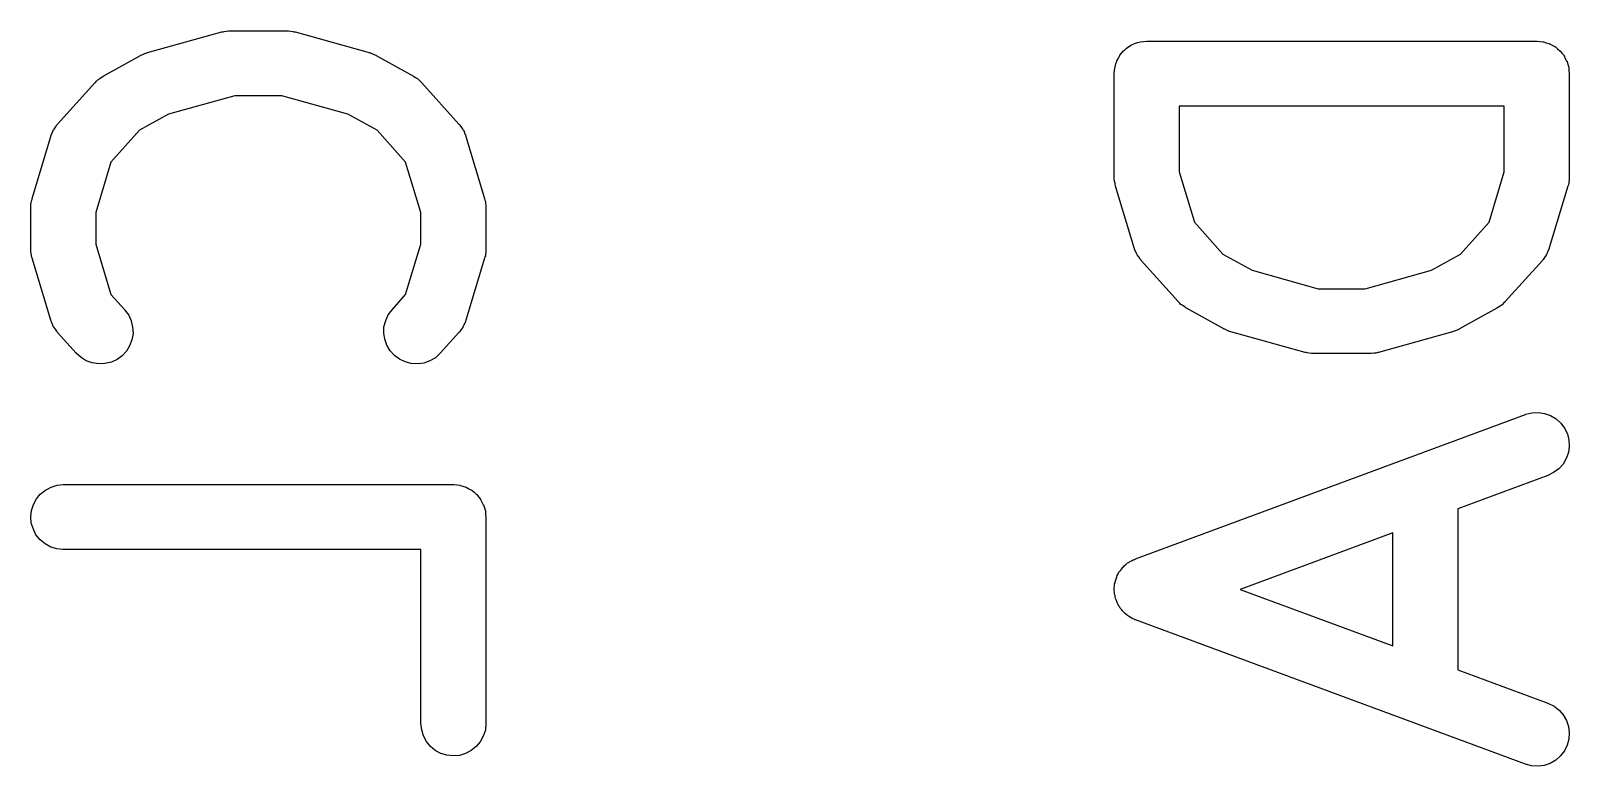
# Model space of a CAD drawing. Extents: x 130.5 to 170.5, y -130.2 to -95.9.
# Drawn here: x 158.432 to 161.982, y -99.658 to -97.961 of the extents above; entities that cross this region are included whole.
import ezdxf

# ---------------------------------------------------------------- set-up
doc = ezdxf.new("R2010")
doc.units = 0
doc.layers.add('BLACK', color=7, linetype='CONTINUOUS')

msp = doc.modelspace()

# ---------------------------------------------------------------- linework, layer by layer
at = {"layer": 'BLACK', "linetype": 'CONTINUOUS'}
for p, q in [((158.701, -98.0111), (158.873, -97.9634)), ((158.873, -97.9634), (158.874, -97.9632)), ((158.874, -97.9632), (158.876, -97.9628)), ((158.876, -97.9628), (158.878, -97.9621)), ((158.878, -97.9621), (158.883, -97.9617)), ((158.883, -97.9617), (158.888, -97.9609)), ((158.888, -97.9609), (158.891, -97.9609)), ((158.891, -97.9609), (158.893, -97.9607)), ((158.893, -97.9607), (159.021, -97.9607)), ((159.021, -97.9607), (159.022, -97.9607)), ((159.022, -97.9607), (159.025, -97.961)), ((159.025, -97.961), (159.027, -97.9609)), ((159.027, -97.9609), (159.032, -97.9618)), ((159.032, -97.9618), (159.037, -97.9624)), ((159.037, -97.9624), (159.039, -97.9631)), ((159.039, -97.9631), (159.042, -97.9634)), ((159.042, -97.9634), (159.213, -98.0111)), ((158.688, -98.0163), (158.694, -98.0141)), ((158.694, -98.0141), (158.699, -98.0116)), ((158.699, -98.0116), (158.7, -98.0114)), ((158.7, -98.0114), (158.701, -98.0111)), ((159.213, -98.0111), (159.214, -98.0114)), ((159.214, -98.0114), (159.215, -98.0117)), ((159.215, -98.0117), (159.216, -98.0119)), ((159.216, -98.0119), (159.222, -98.0145)), ((159.222, -98.0145), (159.228, -98.0168)), ((160.945, -98.0172), (160.95, -98.0117)), ((160.95, -98.0117), (160.954, -98.0063)), ((160.954, -98.0061), (160.955, -98.0059)), ((160.954, -98.0063), (160.954, -98.0061)), ((160.955, -98.0059), (160.96, -98.0015)), ((160.96, -98.0015), (160.966, -97.9971)), ((160.966, -97.9968), (160.972, -97.9935)), ((160.966, -97.9969), (160.966, -97.9968)), ((160.966, -97.9971), (160.966, -97.9969)), ((160.972, -97.9935), (160.979, -97.9902)), ((160.979, -97.99), (160.986, -97.988)), ((160.979, -97.9901), (160.979, -97.99)), ((160.979, -97.9902), (160.979, -97.9901)), ((160.986, -97.988), (160.993, -97.986)), ((160.993, -97.9859), (161, -97.9852)), ((160.993, -97.986), (160.993, -97.9859)), ((160.993, -97.9859), (160.993, -97.9859)), ((161, -97.9852), (161.007, -97.9845)), ((161.007, -97.9845), (161.907, -97.9845)), ((161.907, -97.9845), (161.908, -97.9845)), ((161.908, -97.9845), (161.908, -97.9845)), ((161.908, -97.9845), (161.908, -97.9845)), ((161.908, -97.9845), (161.908, -97.9845)), ((161.908, -97.9845), (161.915, -97.9853)), ((161.915, -97.9853), (161.922, -97.9861)), ((161.922, -97.9861), (161.922, -97.9861)), ((161.922, -97.9861), (161.923, -97.9862)), ((161.923, -97.9862), (161.929, -97.9883)), ((161.929, -97.9883), (161.936, -97.9904)), ((161.936, -97.9904), (161.936, -97.9905)), ((161.936, -97.9905), (161.937, -97.9906)), ((161.937, -97.9906), (161.943, -97.994)), ((161.943, -97.994), (161.949, -97.9973)), ((161.949, -97.9973), (161.949, -97.9975)), ((161.949, -97.9975), (161.95, -97.9976)), ((161.95, -97.9976), (161.955, -98.0022)), ((161.955, -98.0022), (161.96, -98.0067)), ((161.96, -98.0067), (161.961, -98.0069)), ((161.961, -98.0069), (161.961, -98.007)), ((161.961, -98.007), (161.965, -98.0125)), ((161.965, -98.0125), (161.97, -98.018)), ((158.599, -98.0654), (158.685, -98.0178)), ((158.685, -98.0178), (158.686, -98.0173)), ((158.686, -98.0173), (158.687, -98.0169)), ((158.687, -98.0169), (158.688, -98.0163)), ((159.228, -98.0168), (159.228, -98.0174)), ((159.228, -98.0174), (159.229, -98.0178)), ((159.229, -98.0178), (159.315, -98.0654)), ((160.933, -98.0514), (160.934, -98.0444)), ((160.934, -98.0439), (160.936, -98.0372)), ((160.934, -98.0442), (160.934, -98.0439)), ((160.934, -98.0444), (160.934, -98.0442)), ((160.936, -98.0372), (160.938, -98.0305)), ((160.938, -98.03), (160.942, -98.0238)), ((160.938, -98.0302), (160.938, -98.03)), ((160.938, -98.0305), (160.938, -98.0302)), ((160.942, -98.0238), (160.945, -98.0176)), ((160.945, -98.0174), (160.945, -98.0172)), ((160.945, -98.0176), (160.945, -98.0174)), ((161.97, -98.018), (161.97, -98.0183)), ((161.97, -98.0183), (161.97, -98.0185)), ((161.97, -98.0185), (161.973, -98.0247)), ((161.973, -98.0247), (161.976, -98.0309)), ((161.976, -98.0309), (161.977, -98.0312)), ((161.977, -98.0312), (161.977, -98.0314)), ((161.977, -98.0314), (161.979, -98.0382)), ((161.979, -98.0382), (161.981, -98.045)), ((161.981, -98.045), (161.981, -98.0452)), ((161.981, -98.0452), (161.981, -98.0455)), ((161.981, -98.0455), (161.981, -98.0525)), ((158.494, -98.176), (158.58, -98.0808)), ((158.58, -98.0808), (158.581, -98.08)), ((158.581, -98.08), (158.584, -98.077)), ((158.584, -98.077), (158.587, -98.0737)), ((158.587, -98.0737), (158.59, -98.0721)), ((158.59, -98.0721), (158.592, -98.0703)), ((158.592, -98.0703), (158.596, -98.068)), ((158.596, -98.068), (158.599, -98.0654)), ((159.315, -98.0654), (159.316, -98.0659)), ((159.316, -98.0659), (159.32, -98.0685)), ((159.32, -98.0685), (159.324, -98.0709)), ((159.324, -98.0709), (159.326, -98.0728)), ((159.326, -98.0728), (159.328, -98.0744)), ((159.328, -98.0744), (159.331, -98.0777)), ((159.331, -98.0777), (159.334, -98.0808)), ((159.334, -98.0808), (159.42, -98.176)), ((160.932, -98.0585), (160.933, -98.0514)), ((160.932, -98.059), (160.932, -98.0585)), ((160.932, -98.0595), (160.932, -98.059)), ((160.932, -98.059), (160.932, -98.059)), ((160.932, -98.059), (160.932, -98.059)), ((160.932, -98.2976), (160.932, -98.0595)), ((161.981, -98.0525), (161.982, -98.0595)), ((161.982, -98.0595), (161.982, -98.2976)), ((158.903, -98.1107), (158.75, -98.1532)), ((159.011, -98.1107), (158.903, -98.1107)), ((159.164, -98.1532), (159.011, -98.1107)), ((158.75, -98.1532), (158.683, -98.1904)), ((159.231, -98.1904), (159.164, -98.1532)), ((161.082, -98.1345), (161.082, -98.2866)), ((161.832, -98.1345), (161.082, -98.1345)), ((161.832, -98.2866), (161.832, -98.1345)), ((158.482, -98.1956), (158.484, -98.1902)), ((158.484, -98.1902), (158.485, -98.189)), ((158.485, -98.189), (158.486, -98.1878)), ((158.486, -98.1878), (158.489, -98.183)), ((158.489, -98.183), (158.492, -98.1781)), ((158.492, -98.1781), (158.493, -98.1771)), ((158.493, -98.1771), (158.494, -98.176)), ((158.683, -98.1904), (158.617, -98.2639)), ((159.297, -98.2639), (159.231, -98.1904)), ((159.42, -98.176), (159.421, -98.1768)), ((159.421, -98.1768), (159.422, -98.1779)), ((159.422, -98.1779), (159.422, -98.1789)), ((159.422, -98.1789), (159.426, -98.1839)), ((159.426, -98.1839), (159.429, -98.1887)), ((159.429, -98.1887), (159.43, -98.19)), ((159.43, -98.19), (159.431, -98.1911)), ((159.431, -98.1911), (159.433, -98.1966)), ((158.435, -98.3475), (158.478, -98.2046)), ((158.478, -98.2036), (158.479, -98.2024)), ((158.478, -98.2046), (158.478, -98.2036)), ((158.479, -98.201), (158.482, -98.1956)), ((158.479, -98.2024), (158.479, -98.201)), ((159.433, -98.1966), (159.435, -98.202)), ((159.435, -98.202), (159.436, -98.2034)), ((159.436, -98.2034), (159.436, -98.2046)), ((159.436, -98.2046), (159.479, -98.3475)), ((158.617, -98.2639), (158.582, -98.3801)), ((159.332, -98.3801), (159.297, -98.2639)), ((160.932, -98.3007), (160.932, -98.2976)), ((161.082, -98.2866), (161.117, -98.4028)), ((161.797, -98.4028), (161.832, -98.2866)), ((161.982, -98.2976), (161.982, -98.2987)), ((161.982, -98.2987), (161.982, -98.3017)), ((160.932, -98.3038), (160.932, -98.3007)), ((160.933, -98.3079), (160.932, -98.3038)), ((160.934, -98.3122), (160.933, -98.3079)), ((160.934, -98.3151), (160.934, -98.3122)), ((160.935, -98.3182), (160.934, -98.3151)), ((160.935, -98.3192), (160.935, -98.3182)), ((160.978, -98.462), (160.935, -98.3192)), ((161.979, -98.3192), (161.936, -98.462)), ((161.98, -98.3161), (161.979, -98.3192)), ((161.981, -98.3132), (161.98, -98.3161)), ((161.982, -98.3048), (161.981, -98.309)), ((161.981, -98.309), (161.981, -98.3132)), ((161.982, -98.3017), (161.982, -98.3048)), ((158.432, -98.3619), (158.433, -98.3577)), ((158.432, -98.3649), (158.432, -98.3619)), ((158.432, -98.368), (158.432, -98.3649)), ((158.432, -98.369), (158.432, -98.368)), ((158.432, -98.4643), (158.432, -98.369)), ((158.433, -98.3577), (158.434, -98.3535)), ((158.434, -98.3535), (158.435, -98.3505)), ((158.435, -98.3505), (158.435, -98.3475)), ((159.479, -98.3475), (159.479, -98.3485)), ((159.479, -98.3485), (159.48, -98.3515)), ((159.48, -98.3515), (159.481, -98.3545)), ((159.481, -98.3545), (159.481, -98.3587)), ((159.481, -98.3587), (159.482, -98.3629)), ((159.482, -98.3629), (159.482, -98.366)), ((159.482, -98.366), (159.482, -98.369)), ((159.482, -98.369), (159.482, -98.4643)), ((158.582, -98.3801), (158.582, -98.4533)), ((159.332, -98.4533), (159.332, -98.3801)), ((161.117, -98.4028), (161.183, -98.4762)), ((161.731, -98.4762), (161.797, -98.4028)), ((158.432, -98.4673), (158.432, -98.4643)), ((158.432, -98.4704), (158.432, -98.4673)), ((158.433, -98.4746), (158.432, -98.4704)), ((158.434, -98.4789), (158.433, -98.4746)), ((158.582, -98.4533), (158.617, -98.5695)), ((159.297, -98.5695), (159.332, -98.4533)), ((159.482, -98.4715), (159.481, -98.4757)), ((159.481, -98.4757), (159.481, -98.4799)), ((159.482, -98.4643), (159.482, -98.4653)), ((159.482, -98.4653), (159.482, -98.4684)), ((159.482, -98.4684), (159.482, -98.4715)), ((160.979, -98.4633), (160.978, -98.462)), ((160.979, -98.4646), (160.979, -98.4633)), ((160.981, -98.4701), (160.979, -98.4646)), ((160.984, -98.4756), (160.981, -98.4701)), ((160.984, -98.4767), (160.984, -98.4756)), ((160.985, -98.478), (160.984, -98.4767)), ((161.183, -98.4762), (161.25, -98.5134)), ((161.664, -98.5134), (161.731, -98.4762)), ((161.93, -98.4765), (161.929, -98.4776)), ((161.932, -98.471), (161.93, -98.4765)), ((161.935, -98.4656), (161.932, -98.471)), ((161.936, -98.463), (161.935, -98.4643)), ((161.935, -98.4643), (161.935, -98.4656)), ((161.936, -98.462), (161.936, -98.463)), ((158.434, -98.4818), (158.434, -98.4789)), ((158.435, -98.4848), (158.434, -98.4818)), ((158.435, -98.4858), (158.435, -98.4848)), ((158.478, -98.6287), (158.435, -98.4858)), ((159.479, -98.4858), (159.436, -98.6287)), ((159.48, -98.4828), (159.479, -98.4858)), ((159.481, -98.4799), (159.48, -98.4828)), ((160.989, -98.4828), (160.985, -98.478)), ((160.992, -98.4878), (160.989, -98.4828)), ((160.993, -98.4888), (160.992, -98.4878)), ((160.994, -98.4899), (160.993, -98.4888)), ((160.994, -98.4906), (160.994, -98.4899)), ((161.08, -98.5859), (160.994, -98.4906)), ((161.92, -98.4906), (161.834, -98.5859)), ((161.921, -98.4895), (161.92, -98.4906)), ((161.922, -98.4886), (161.921, -98.4895)), ((161.925, -98.4837), (161.922, -98.4886)), ((161.929, -98.4789), (161.925, -98.4837)), ((161.929, -98.4776), (161.929, -98.4789)), ((161.25, -98.5134), (161.403, -98.556)), ((161.511, -98.556), (161.664, -98.5134)), ((158.617, -98.5695), (158.649, -98.6046)), ((159.266, -98.6046), (159.297, -98.5695)), ((161.403, -98.556), (161.511, -98.556)), ((158.649, -98.6046), (158.649, -98.6054)), ((158.649, -98.6054), (158.658, -98.6173)), ((158.658, -98.6173), (158.664, -98.6306)), ((159.251, -98.6296), (159.257, -98.6164)), ((159.257, -98.6164), (159.266, -98.6046)), ((161.083, -98.589), (161.08, -98.5859)), ((161.086, -98.5923), (161.083, -98.589)), ((161.089, -98.5939), (161.086, -98.5923)), ((161.091, -98.5958), (161.089, -98.5939)), ((161.095, -98.5981), (161.091, -98.5958)), ((161.098, -98.6008), (161.095, -98.5981)), ((161.099, -98.6013), (161.098, -98.6008)), ((161.185, -98.6489), (161.099, -98.6013)), ((161.815, -98.6013), (161.729, -98.6489)), ((161.819, -98.5987), (161.815, -98.6013)), ((161.823, -98.5964), (161.819, -98.5987)), ((161.825, -98.5945), (161.823, -98.5964)), ((161.827, -98.593), (161.825, -98.5945)), ((161.83, -98.5897), (161.827, -98.593)), ((161.834, -98.5867), (161.83, -98.5897)), ((161.834, -98.5859), (161.834, -98.5867)), ((158.479, -98.63), (158.478, -98.6287)), ((158.479, -98.6313), (158.479, -98.63)), ((158.481, -98.6367), (158.479, -98.6313)), ((158.484, -98.6422), (158.481, -98.6367)), ((158.484, -98.6434), (158.484, -98.6422)), ((158.485, -98.6446), (158.484, -98.6434)), ((158.489, -98.6495), (158.485, -98.6446)), ((158.492, -98.6544), (158.489, -98.6495)), ((158.493, -98.6554), (158.492, -98.6544)), ((158.664, -98.6306), (158.667, -98.6449)), ((158.667, -98.6449), (158.668, -98.6595)), ((159.247, -98.6438), (159.251, -98.6296)), ((159.247, -98.6584), (159.247, -98.6438)), ((159.425, -98.6503), (159.422, -98.6552)), ((159.429, -98.6455), (159.425, -98.6503)), ((159.43, -98.6432), (159.429, -98.6443)), ((159.429, -98.6443), (159.429, -98.6455)), ((159.432, -98.6377), (159.43, -98.6432)), ((159.435, -98.6323), (159.432, -98.6377)), ((159.436, -98.6297), (159.435, -98.631)), ((159.435, -98.631), (159.435, -98.6323)), ((159.436, -98.6287), (159.436, -98.6297)), ((161.186, -98.6493), (161.185, -98.6489)), ((161.187, -98.6498), (161.186, -98.6493)), ((161.193, -98.6522), (161.187, -98.6498)), ((161.198, -98.6547), (161.193, -98.6522)), ((161.721, -98.6526), (161.715, -98.655)), ((161.727, -98.6503), (161.721, -98.6526)), ((161.728, -98.6494), (161.727, -98.6498)), ((161.727, -98.6498), (161.727, -98.6503)), ((161.729, -98.6489), (161.728, -98.6494)), ((158.494, -98.6565), (158.493, -98.6554)), ((158.494, -98.6573), (158.494, -98.6565)), ((158.537, -98.7049), (158.494, -98.6573)), ((158.66, -98.6877), (158.653, -98.7001)), ((158.665, -98.6739), (158.66, -98.6877)), ((158.668, -98.6595), (158.665, -98.6739)), ((159.249, -98.6729), (159.247, -98.6584)), ((159.254, -98.6867), (159.249, -98.6729)), ((159.261, -98.6993), (159.254, -98.6867)), ((159.42, -98.6573), (159.377, -98.7049)), ((159.421, -98.6562), (159.42, -98.6573)), ((159.422, -98.6552), (159.421, -98.6562)), ((161.199, -98.6549), (161.198, -98.6547)), ((161.2, -98.6553), (161.199, -98.6549)), ((161.201, -98.6556), (161.2, -98.6553)), ((161.373, -98.7032), (161.201, -98.6556)), ((161.713, -98.6556), (161.542, -98.7032)), ((161.714, -98.6552), (161.713, -98.6556)), ((161.715, -98.655), (161.714, -98.6552)), ((158.548, -98.7148), (158.537, -98.7049)), ((158.56, -98.7224), (158.548, -98.7148)), ((158.574, -98.7274), (158.56, -98.7224)), ((158.631, -98.7195), (158.618, -98.7256)), ((158.643, -98.7109), (158.631, -98.7195)), ((158.653, -98.7001), (158.643, -98.7109)), ((159.271, -98.7102), (159.261, -98.6993)), ((159.283, -98.7189), (159.271, -98.7102)), ((159.296, -98.7252), (159.283, -98.7189)), ((159.31, -98.7289), (159.296, -98.7252)), ((159.353, -98.7228), (159.339, -98.7277)), ((159.366, -98.7154), (159.353, -98.7228)), ((159.376, -98.7057), (159.366, -98.7154)), ((159.377, -98.7049), (159.376, -98.7057)), ((161.375, -98.7036), (161.373, -98.7032)), ((161.377, -98.7043), (161.375, -98.7036)), ((161.382, -98.7049), (161.377, -98.7043)), ((161.387, -98.7057), (161.382, -98.7049)), ((161.39, -98.7057), (161.387, -98.7057)), ((161.392, -98.7059), (161.39, -98.7057)), ((161.393, -98.706), (161.392, -98.7059)), ((161.521, -98.706), (161.393, -98.706)), ((161.524, -98.7057), (161.521, -98.706)), ((161.526, -98.7058), (161.524, -98.7057)), ((161.531, -98.705), (161.526, -98.7058)), ((161.536, -98.7045), (161.531, -98.705)), ((161.538, -98.7039), (161.536, -98.7045)), ((161.54, -98.7035), (161.538, -98.7039)), ((161.542, -98.7032), (161.54, -98.7035)), ((158.589, -98.7296), (158.574, -98.7274)), ((158.603, -98.729), (158.589, -98.7296)), ((158.618, -98.7256), (158.603, -98.729)), ((159.325, -98.7297), (159.31, -98.7289)), ((159.339, -98.7277), (159.325, -98.7297)), ((160.981, -99.1797), (161.881, -98.8463)), ((161.881, -98.8463), (161.882, -98.846)), ((161.882, -98.846), (161.896, -98.8425)), ((161.896, -98.8425), (161.911, -98.8418)), ((161.911, -98.8418), (161.925, -98.8439)), ((161.925, -98.8439), (161.939, -98.8488)), ((161.939, -98.8488), (161.952, -98.8564)), ((161.952, -98.8564), (161.963, -98.8662)), ((161.963, -98.8662), (161.971, -98.8779)), ((161.971, -98.8779), (161.978, -98.8911)), ((161.978, -98.8911), (161.981, -98.9053)), ((161.98, -98.9344), (161.975, -98.9482)), ((161.982, -98.9199), (161.98, -98.9344)), ((161.981, -98.9053), (161.982, -98.9199)), ((161.958, -98.9718), (161.946, -98.9806)), ((161.968, -98.9608), (161.958, -98.9718)), ((161.975, -98.9482), (161.968, -98.9608)), ((158.493, -99.0098), (158.507, -99.0083)), ((158.507, -99.0083), (159.407, -99.0083)), ((159.407, -99.0083), (159.408, -99.0083)), ((159.408, -99.0083), (159.408, -99.0083)), ((159.408, -99.0083), (159.408, -99.0083)), ((159.408, -99.0083), (159.408, -99.0083)), ((159.408, -99.0083), (159.415, -99.0091)), ((159.415, -99.0091), (159.422, -99.0099)), ((161.933, -98.987), (161.725, -99.0641)), ((161.946, -98.9806), (161.933, -98.987)), ((158.438, -99.0543), (158.445, -99.0414)), ((158.445, -99.0414), (158.454, -99.0301)), ((158.454, -99.0301), (158.466, -99.0209)), ((158.466, -99.0209), (158.479, -99.014)), ((158.479, -99.014), (158.493, -99.0098)), ((159.422, -99.0099), (159.422, -99.0099)), ((159.422, -99.0099), (159.423, -99.01)), ((159.423, -99.01), (159.429, -99.0121)), ((159.429, -99.0121), (159.436, -99.0142)), ((159.436, -99.0142), (159.436, -99.0143)), ((159.436, -99.0143), (159.437, -99.0144)), ((159.437, -99.0144), (159.443, -99.0178)), ((159.443, -99.0178), (159.449, -99.0212)), ((159.449, -99.0212), (159.449, -99.0213)), ((159.449, -99.0213), (159.45, -99.0214)), ((159.45, -99.0214), (159.455, -99.026)), ((159.455, -99.026), (159.46, -99.0305)), ((159.46, -99.0305), (159.461, -99.0307)), ((159.461, -99.0307), (159.461, -99.0309)), ((159.461, -99.0309), (159.465, -99.0363)), ((159.465, -99.0363), (159.47, -99.0418)), ((159.47, -99.0418), (159.47, -99.0421)), ((159.47, -99.0421), (159.47, -99.0423)), ((159.47, -99.0423), (159.473, -99.0485)), ((158.432, -99.0828), (158.434, -99.0683)), ((158.434, -99.0683), (158.438, -99.0543)), ((159.473, -99.0485), (159.476, -99.0548)), ((159.476, -99.0548), (159.477, -99.055)), ((159.477, -99.055), (159.477, -99.0552)), ((159.477, -99.0552), (159.479, -99.062)), ((159.479, -99.062), (159.481, -99.0688)), ((159.481, -99.0688), (159.481, -99.069)), ((159.481, -99.069), (159.481, -99.0693)), ((159.481, -99.0693), (159.481, -99.0763)), ((159.481, -99.0763), (159.482, -99.0833)), ((161.725, -99.0641), (161.725, -99.4359)), ((158.433, -99.0974), (158.432, -99.0828)), ((158.438, -99.1114), (158.433, -99.0974)), ((158.444, -99.1244), (158.438, -99.1114)), ((159.482, -99.0833), (159.482, -99.5595)), ((158.454, -99.1358), (158.444, -99.1244)), ((158.465, -99.1452), (158.454, -99.1358)), ((158.478, -99.1523), (158.465, -99.1452)), ((161.575, -99.1197), (161.223, -99.25)), ((161.575, -99.3803), (161.575, -99.1197)), ((158.492, -99.1567), (158.478, -99.1523)), ((158.506, -99.1583), (158.492, -99.1567)), ((158.507, -99.1583), (158.506, -99.1583)), ((159.332, -99.1583), (158.507, -99.1583)), ((159.332, -99.5595), (159.332, -99.1583)), ((160.966, -99.1877), (160.968, -99.1861)), ((160.968, -99.1861), (160.972, -99.1841)), ((160.972, -99.1841), (160.976, -99.1817)), ((160.976, -99.1817), (160.979, -99.1809)), ((160.979, -99.1809), (160.981, -99.1797)), ((160.937, -99.2235), (160.938, -99.221)), ((160.938, -99.221), (160.939, -99.2184)), ((160.939, -99.2184), (160.941, -99.2145)), ((160.941, -99.2145), (160.943, -99.2103)), ((160.943, -99.2103), (160.945, -99.2082)), ((160.945, -99.2082), (160.947, -99.2058)), ((160.947, -99.2058), (160.95, -99.2024)), ((160.95, -99.2024), (160.952, -99.1987)), ((160.952, -99.1987), (160.954, -99.1969)), ((160.954, -99.1969), (160.956, -99.1949)), ((160.956, -99.1949), (160.96, -99.1921)), ((160.96, -99.1921), (160.963, -99.1891)), ((160.963, -99.1891), (160.966, -99.1877)), ((160.932, -99.2468), (160.933, -99.2422)), ((160.932, -99.2495), (160.932, -99.2468)), ((160.932, -99.2522), (160.932, -99.2495)), ((160.933, -99.2568), (160.932, -99.2522)), ((160.933, -99.2376), (160.934, -99.235)), ((160.933, -99.2422), (160.933, -99.2376)), ((160.933, -99.2614), (160.933, -99.2568)), ((160.934, -99.2323), (160.936, -99.2279)), ((160.934, -99.235), (160.934, -99.2323)), ((160.936, -99.2279), (160.937, -99.2235)), ((161.223, -99.25), (161.575, -99.3803)), ((160.934, -99.264), (160.933, -99.2614)), ((160.934, -99.2667), (160.934, -99.264)), ((160.935, -99.2711), (160.934, -99.2667)), ((160.937, -99.2756), (160.935, -99.2711)), ((160.938, -99.278), (160.937, -99.2756)), ((160.939, -99.2806), (160.938, -99.278)), ((160.941, -99.2846), (160.939, -99.2806)), ((160.943, -99.2888), (160.941, -99.2846)), ((160.945, -99.291), (160.943, -99.2888)), ((160.946, -99.2933), (160.945, -99.291)), ((160.949, -99.2968), (160.946, -99.2933)), ((160.952, -99.3005), (160.949, -99.2968)), ((160.954, -99.3023), (160.952, -99.3005)), ((160.955, -99.3044), (160.954, -99.3023)), ((160.959, -99.3072), (160.955, -99.3044)), ((160.963, -99.3103), (160.959, -99.3072)), ((160.965, -99.3117), (160.963, -99.3103)), ((160.967, -99.3134), (160.965, -99.3117)), ((160.971, -99.3155), (160.967, -99.3134)), ((160.975, -99.3178), (160.971, -99.3155)), ((160.978, -99.3187), (160.975, -99.3178)), ((160.98, -99.32), (160.978, -99.3187)), ((160.981, -99.3203), (160.98, -99.32)), ((161.881, -99.6537), (160.981, -99.3203)), ((161.725, -99.4359), (161.933, -99.513)), ((161.933, -99.513), (161.934, -99.5134)), ((161.934, -99.5134), (161.947, -99.52)), ((161.947, -99.52), (161.959, -99.529)), ((161.959, -99.529), (161.968, -99.54)), ((161.968, -99.54), (161.976, -99.5527)), ((159.334, -99.5741), (159.332, -99.5595)), ((159.338, -99.5881), (159.334, -99.5741)), ((159.481, -99.5751), (159.476, -99.5891)), ((159.482, -99.5606), (159.481, -99.5751)), ((159.482, -99.5595), (159.482, -99.5606)), ((161.976, -99.5527), (161.98, -99.5666)), ((161.98, -99.5666), (161.982, -99.5811)), ((159.345, -99.601), (159.338, -99.5881)), ((159.354, -99.6124), (159.345, -99.601)), ((159.365, -99.6217), (159.354, -99.6124)), ((159.469, -99.6019), (159.46, -99.6131)), ((159.476, -99.5891), (159.469, -99.6019)), ((161.977, -99.6099), (161.971, -99.623)), ((161.981, -99.5957), (161.977, -99.6099)), ((161.982, -99.5811), (161.981, -99.5957)), ((159.378, -99.6287), (159.365, -99.6217)), ((159.392, -99.633), (159.378, -99.6287)), ((159.407, -99.6345), (159.392, -99.633)), ((159.421, -99.6332), (159.407, -99.6345)), ((159.435, -99.6291), (159.421, -99.6332)), ((159.448, -99.6223), (159.435, -99.6291)), ((159.46, -99.6131), (159.448, -99.6223)), ((161.951, -99.6443), (161.938, -99.6516)), ((161.962, -99.6346), (161.951, -99.6443)), ((161.971, -99.623), (161.962, -99.6346)), ((161.895, -99.6574), (161.881, -99.6537)), ((161.91, -99.6583), (161.895, -99.6574)), ((161.924, -99.6563), (161.91, -99.6583)), ((161.938, -99.6516), (161.924, -99.6563))]:
    msp.add_line(p, q, dxfattribs=at)

doc.saveas('drawing.dxf')
